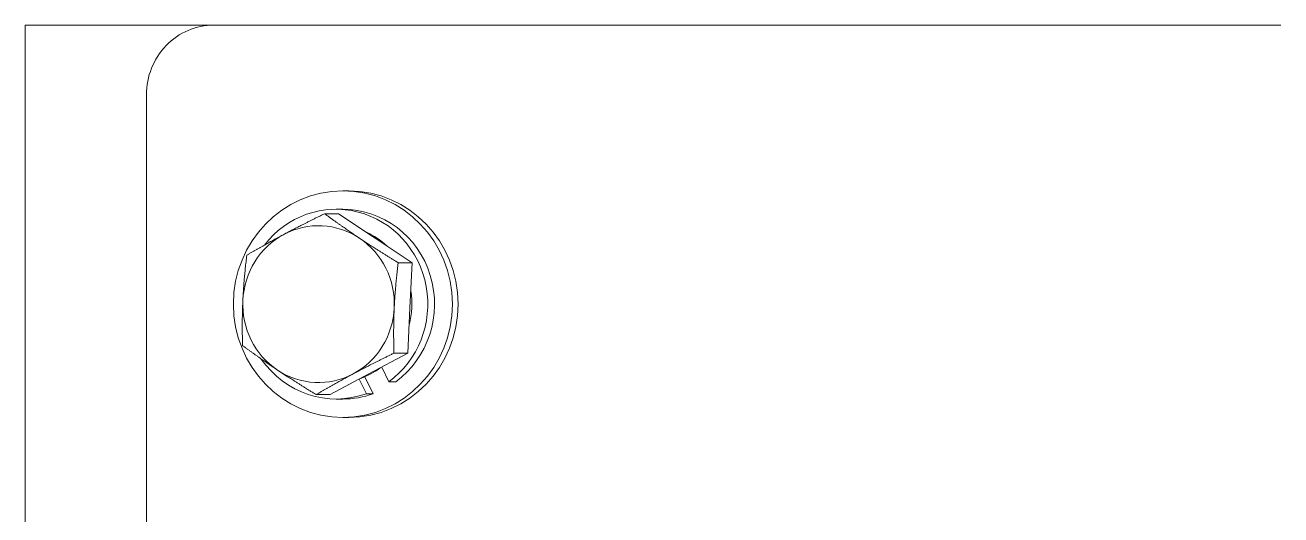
# Model space of a CAD drawing. Header units: inches. Extents: x 15 to 402, y 6 to 261.
# Drawn here: x 210.2 to 214.698, y 106.509 to 108.264 of the extents above; entities that cross this region are included whole.
import ezdxf

# ---------------------------------------------------------------- set-up
doc = ezdxf.new("R2010")
doc.units = ezdxf.units.IN
doc.header["$LTSCALE"] = 12
doc.header["$MEASUREMENT"] = 0
doc.layers.add('Visible (ANSI)', color=7, linetype='Continuous', lineweight=50)

msp = doc.modelspace()

# ---------------------------------------------------------------- linework, layer by layer
at = {"layer": 'Visible (ANSI)', "linetype": 'Continuous', "lineweight": 18}
for p, q in [((210.875747, 108.264122), (210.199831, 108.264122)), ((210.199831, 108.264122), (210.199831, 106.154122)), ((214.161686, 108.264122), (210.875747, 108.264122)), ((214.161686, 108.264122), (214.697512, 108.264122)), ((210.634265, 108.014122), (210.634265, 106.014122)), ((211.338004, 107.670122), (211.35871, 107.670122)), ((211.322348, 107.588214), (211.272422, 107.588214)), ((211.338004, 107.604122), (211.313675, 107.604122)), ((211.322348, 107.588214), (211.454116, 107.500402)), ((211.454116, 107.500402), (211.585884, 107.412589)), ((211.585884, 107.412589), (211.535957, 107.412589)), ((211.585884, 107.412589), (211.578312, 107.250543)), ((211.578312, 107.250543), (211.570739, 107.088498)), ((211.570739, 107.088498), (211.431399, 107.014264)), ((211.570739, 107.088498), (211.520813, 107.088498)), ((211.431399, 107.014264), (211.292059, 106.94003)), ((211.446466, 106.943199), (211.416262, 107.003965)), ((211.502872, 106.986211), (211.476883, 107.038495)), ((211.396148, 106.995484), (211.422137, 106.943199)), ((211.527201, 106.986211), (211.502872, 106.986211)), ((211.292059, 106.94003), (211.242132, 106.94003)), ((211.338004, 106.924122), (211.313675, 106.924122)), ((211.446466, 106.943199), (211.422137, 106.943199)), ((211.338004, 106.858122), (211.35871, 106.858122))]:
    msp.add_line(p, q, dxfattribs=at)
for centre, major_axis, start_param, end_param in [((210.875747, 108.014122), (0, 0.25), 0, 1.57079633), ((211.35871, 107.264122), (0, -0.406), 0, 3.14159265), ((211.313675, 107.264122), (0, 0.34), 3.75553012, 7.1821624), ((211.338004, 107.264122), (0, 0.34), 3.75553012, 6.28318531), ((211.250781, 107.264122), (0, 0.281), 5.71124584, 6.75844339), ((211.250781, 107.264122), (0, -0.281), 3.61685074, 4.66404829), ((211.250781, 107.264122), (0, 0.281), 4.66404829, 5.71124584), ((211.313675, 107.264122), (0, -0.281), 2.40882397, 2.7304824), ((211.250781, 107.264122), (0, -0.281), 4.66404829, 5.71124584), ((211.313675, 107.264122), (0, -0.281), 1.30377813, 1.74113315), ((211.250781, 107.264122), (0, 0.281), 3.61685074, 4.66404829), ((211.313675, 107.264122), (0, -0.34), 5.32894976, 6.61976401), ((211.250781, 107.264122), (0, -0.281), 5.71124584, 6.75844339), ((211.313675, 107.264122), (0, -0.281), 0.32741001, 0.62310616), ((211.338004, 107.264122), (0, -0.34), 0, 0.33657871)]:
    msp.add_ellipse(centre, major_axis=major_axis, ratio=0.96592583, start_param=start_param, end_param=end_param, dxfattribs=at)
msp.add_ellipse((211.338004, 107.264122), major_axis=(0, 0.406), ratio=0.96592583, dxfattribs=at)
for points in [[(211.126586, 107.51398), (211.191254, 107.548432), (211.272422, 107.588214)], [(211.272422, 107.588214), (211.33654, 107.541155), (211.397694, 107.500402)], [(210.993741, 107.439746), (211.061918, 107.479528), (211.126586, 107.51398)], [(211.397694, 107.500402), (211.458847, 107.459648), (211.535957, 107.412589)], [(210.979673, 107.2777), (210.983187, 107.352906), (210.993741, 107.439746)], [(211.535957, 107.412589), (211.525403, 107.325749), (211.521889, 107.250543)], [(210.978596, 107.115654), (210.976159, 107.202495), (210.979673, 107.2777)], [(211.521889, 107.250543), (211.518375, 107.175338), (211.520813, 107.088498)], [(211.103868, 107.027842), (211.042715, 107.068596), (210.978596, 107.115654)], [(211.520813, 107.088498), (211.439644, 107.048716), (211.374976, 107.014264)], [(211.242132, 106.94003), (211.165022, 106.987089), (211.103868, 107.027842)], [(211.374976, 107.014264), (211.310308, 106.979812), (211.242132, 106.94003)]]:
    msp.add_rational_spline(points, [1, 1.0379548493, 1], degree=2, dxfattribs=at)

doc.saveas('drawing.dxf')
